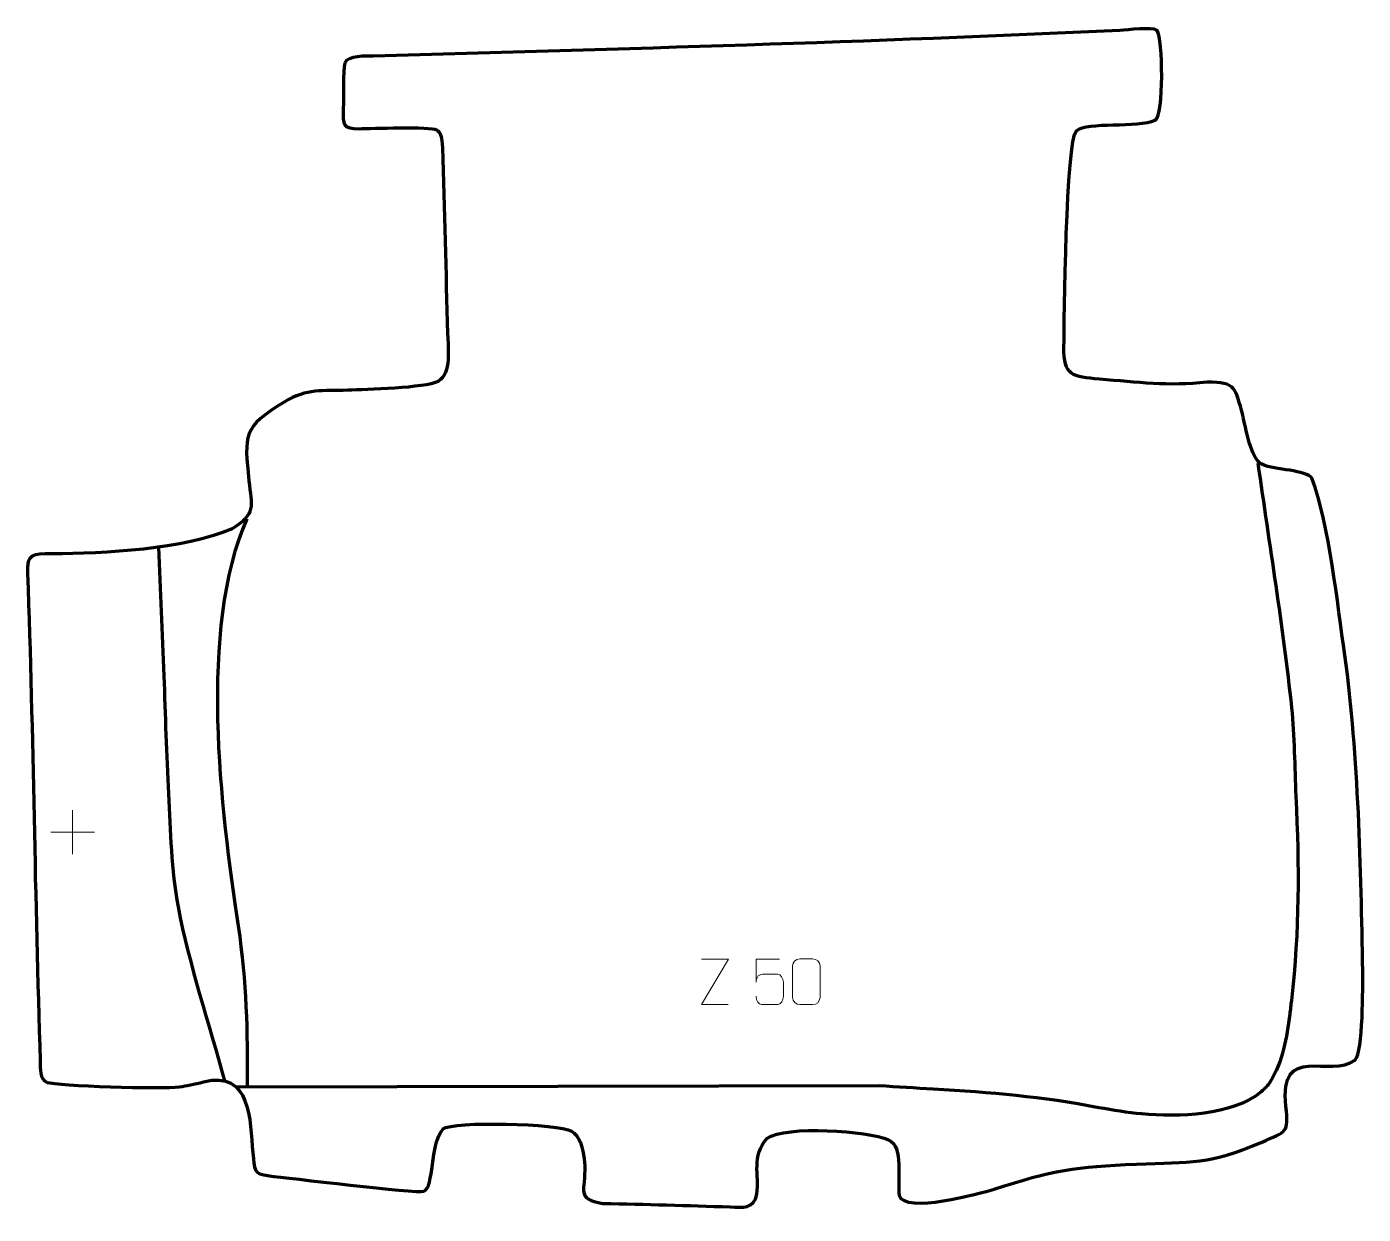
# Model space of a CAD drawing. Header units: millimetres. Extents: x -667 to 65, y 22 to 673.
import ezdxf

# ---------------------------------------------------------------- set-up
doc = ezdxf.new("R2010")
doc.units = ezdxf.units.MM
doc.header["$MEASUREMENT"] = 0
doc.layers.add('layer 2', color=7, linetype='Continuous')
doc.layers.add('layer 3', color=7, linetype='Continuous')

msp = doc.modelspace()

# ---------------------------------------------------------------- linework, layer by layer
at = {"layer": 'layer 2', "color": 140, "lineweight": 158}
for points, knots in [([(7.3564, 434.0635), (13.5017, 389.7715), (21.1162, 344.5193), (25.7544, 300.165), (25.7544, 300.165), (27.3683, 284.7317), (27.4521, 267.3577), (28.157, 251.6493), (28.157, 251.6493), (29.9219, 212.3221), (30.1716, 178.9321), (25.6913, 139.6379), (25.6913, 139.6379), (25.4084, 137.1572), (25.1186, 134.6774), (24.8275, 132.1977), (24.8275, 132.1977), (23.27, 119.0504), (20.8943, 106.5956), (14.1276, 95.0248), (14.1276, 95.0248), (12.5354, 92.7763), (11.2336, 91.4602), (9.1805, 89.6563), (9.1805, 89.6563), (-7.0628, 76.3564), (-36.2461, 75.6767), (-56.2786, 77.4818), (-56.2786, 77.4818), (-64.1781, 78.2701), (-71.9419, 79.4854), (-79.7466, 80.9154), (-79.7466, 80.9154), (-111.1341, 86.9236), (-138.9334, 89.1974), (-170.6638, 91.0739), (-170.6638, 91.0739), (-180.4231, 91.651), (-190.1861, 92.2794), (-199.9445, 92.883), (-199.9445, 92.883), (-199.9445, 92.883), (-552.5015, 92.1711), (-552.5015, 92.1711)], [0, 0, 0, 0, 0.08333333, 0.08333333, 0.08333333, 0.08333333, 0.16666667, 0.16666667, 0.16666667, 0.16666667, 0.25, 0.25, 0.25, 0.25, 0.33333333, 0.33333333, 0.33333333, 0.33333333, 0.41666667, 0.41666667, 0.41666667, 0.41666667, 0.5, 0.5, 0.5, 0.5, 0.58333333, 0.58333333, 0.58333333, 0.58333333, 0.66666667, 0.66666667, 0.66666667, 0.66666667, 0.75, 0.75, 0.75, 0.75, 0.83333333, 0.83333333, 0.83333333, 0.83333333, 1, 1, 1, 1]), ([(-546.8139, 403.5697), (-573.2852, 343.2636), (-561.2169, 244.4476), (-551.4586, 180.5067), (-551.4586, 180.5067), (-546.921, 149.1813), (-546.3827, 123.3522), (-546.5119, 92.1831)], [0, 0, 0, 0, 0.33333333, 0.33333333, 0.33333333, 0.33333333, 1, 1, 1, 1]), ([(-558.759, 95.5727), (-567.4585, 127.291), (-578.0006, 158.7374), (-584.257, 191.051), (-584.257, 191.051), (-588.0835, 211.0898), (-588.4448, 232.5993), (-589.4988, 252.9824), (-589.4988, 252.9824), (-590.654, 274.4943), (-591.213, 296.0416), (-592.0702, 317.5676), (-592.0702, 317.5676), (-593.0357, 341.0994), (-594.0051, 364.631), (-594.9688, 388.1628)], [0, 0, 0, 0, 0.2, 0.2, 0.2, 0.2, 0.4, 0.4, 0.4, 0.4, 0.6, 0.6, 0.6, 0.6, 1, 1, 1, 1])]:
    msp.add_open_spline(points, degree=3, knots=knots, dxfattribs=at)
at = {"layer": 'layer 2', "color": 250, "lineweight": 9}
for points in [[(-642.2201, 243.9103), (-642.2201, 243.9103), (-642.2201, 219.9324), (-642.2201, 219.9324)], [(-654.209, 231.9213), (-654.209, 231.9213), (-630.2311, 231.9213), (-630.2311, 231.9213)]]:
    msp.add_open_spline(points, degree=3, dxfattribs=at)
for points, knots in [([(-282.8681, 137.4319), (-282.8681, 137.4319), (-297.4871, 137.4319), (-297.4871, 137.4319), (-297.4871, 137.4319), (-297.4871, 137.4319), (-282.8438, 162.3893), (-282.8438, 162.3893), (-282.8438, 162.3893), (-282.8438, 162.3893), (-297.4871, 162.3893), (-297.4871, 162.3893)], [0, 0, 0, 0, 0.25, 0.25, 0.25, 0.25, 0.5, 0.5, 0.5, 0.5, 1, 1, 1, 1]), ([(-254.7714, 162.3654), (-254.7714, 162.3654), (-267.6231, 162.3654), (-267.6231, 162.3654), (-267.6231, 162.3654), (-267.6228, 158.1348), (-267.6228, 153.9039), (-267.6231, 149.6727), (-267.6231, 149.6727), (-267.6234, 152.9828), (-265.9924, 154.0546), (-263.1804, 154.1151), (-263.1804, 154.1151), (-260.7408, 154.1154), (-258.3013, 154.1154), (-255.8621, 154.1151), (-255.8621, 154.1151), (-254.2123, 154.1219), (-252.7374, 151.7414), (-252.7089, 149.6727), (-252.7089, 149.6727), (-252.7092, 147.0854), (-252.7092, 144.4978), (-252.7089, 141.9101), (-252.7089, 141.9101), (-252.6627, 139.9507), (-254.1621, 137.5144), (-255.788, 137.4559), (-255.788, 137.4559), (-257.7445, 137.4562), (-262.6395, 137.4562), (-264.5965, 137.4559), (-264.5965, 137.4559), (-266.442, 137.4471), (-267.5491, 139.4119), (-267.5699, 141.963)], [0, 0, 0, 0, 0.1, 0.1, 0.1, 0.1, 0.2, 0.2, 0.2, 0.2, 0.3, 0.3, 0.3, 0.3, 0.4, 0.4, 0.4, 0.4, 0.5, 0.5, 0.5, 0.5, 0.6, 0.6, 0.6, 0.6, 0.7, 0.7, 0.7, 0.7, 0.8, 0.8, 0.8, 0.8, 1, 1, 1, 1]), ([(-243.7462, 162.4099), (-241.3801, 162.4099), (-239.0136, 162.4099), (-236.6471, 162.4099), (-236.6471, 162.4099), (-234.6666, 162.4455), (-232.6406, 160.9512), (-232.6135, 158.5091), (-232.6135, 158.5091), (-232.6139, 152.7517), (-232.6139, 146.9939), (-232.6135, 141.2357), (-232.6135, 141.2357), (-232.7556, 138.9081), (-234.462, 137.4258), (-236.6471, 137.415), (-236.6471, 137.415), (-239.0195, 137.4154), (-241.3919, 137.4154), (-243.7639, 137.415), (-243.7639, 137.415), (-245.7224, 137.3094), (-247.7288, 139.1973), (-247.7174, 141.2183), (-247.7174, 141.2183), (-247.717, 146.9989), (-247.717, 152.7792), (-247.7174, 158.559), (-247.7174, 158.559), (-247.7131, 160.701), (-245.936, 162.4235), (-243.7462, 162.4099)], [0, 0, 0, 0, 0.11111111, 0.11111111, 0.11111111, 0.11111111, 0.22222222, 0.22222222, 0.22222222, 0.22222222, 0.33333333, 0.33333333, 0.33333333, 0.33333333, 0.44444444, 0.44444444, 0.44444444, 0.44444444, 0.55555556, 0.55555556, 0.55555556, 0.55555556, 0.66666667, 0.66666667, 0.66666667, 0.66666667, 0.77777778, 0.77777778, 0.77777778, 0.77777778, 1, 1, 1, 1])]:
    msp.add_open_spline(points, degree=3, knots=knots, dxfattribs=at)
at = {"layer": 'layer 3', "color": 242, "lineweight": 158}
msp.add_open_spline([(-493.0735, 653.4942), (-491.6367, 657.7049), (-480.9255, 657.173), (-477.3802, 657.2719), (-477.3802, 657.2719), (-341.4333, 661.0626), (-204.1296, 664.8772), (-68.3951, 671.3308), (-68.3951, 671.3308), (-64.0719, 671.5364), (-50.7991, 673.355), (-47.8319, 671.349), (-47.8319, 671.349), (-44.5431, 666.9352), (-44.2307, 624.9307), (-48.8849, 622.1476), (-48.8849, 622.1476), (-58.4013, 617.773), (-86.3143, 621.5661), (-92.1246, 616.3452), (-92.1246, 616.3452), (-97.9141, 611.1431), (-98.7829, 510.3236), (-98.9375, 497.9106), (-98.9375, 497.9106), (-99.1357, 481.9958), (-94.3668, 481.4674), (-79.5266, 480.2256), (-79.5266, 480.2256), (-58.2046, 478.3984), (-42.0884, 476.2401), (-20.4274, 478.464), (-20.4274, 478.464), (-4.5655, 479.1042), (-4.8156, 474.5305), (-0.9755, 460.6235), (-0.9755, 460.6235), (0.656, 454.0615), (3.2856, 436.1173), (9.8169, 433.3385), (9.8169, 433.3385), (16.4611, 430.5116), (34.1783, 430.3877), (36.9796, 425.8762), (36.9796, 425.8762), (46.7086, 399.4729), (50.7107, 357.7547), (55.0561, 328.9491), (55.0561, 328.9491), (62.6094, 272.5685), (63.8161, 212.6614), (64.7856, 155.7209), (64.7856, 155.7209), (64.8564, 147.6483), (65.0944, 111.6263), (60.6665, 107.0299), (60.6665, 107.0299), (46.9003, 96.6804), (18.8627, 116.8865), (22.6658, 81.6797), (22.6658, 81.6797), (24.2639, 66.7751), (23.2718, 68.2066), (9.1182, 61.9192), (9.1182, 61.9192), (-18.8239, 49.5641), (-29.5314, 51.2832), (-59.1616, 50.0176), (-59.1616, 50.0176), (-92.3365, 48.5204), (-105.4928, 46.5882), (-137.2085, 36.3064), (-137.2085, 36.3064), (-144.9423, 33.9758), (-186.4825, 22.4936), (-189.2633, 32.9084), (-189.2633, 32.9084), (-190.3018, 41.4155), (-186.6823, 59.3978), (-195.0293, 63.3511), (-195.0293, 63.3511), (-206.4278, 68.2183), (-251.135, 71.4094), (-261.7337, 64.0883), (-261.7337, 64.0883), (-270.2689, 54.3063), (-265.8314, 44.2248), (-267.1876, 33.436), (-267.1876, 33.436), (-268.8679, 25.2233), (-274.8513, 26.3114), (-281.9038, 26.5328), (-281.9038, 26.5328), (-305.1937, 27.3044), (-328.2583, 27.973), (-351.5587, 28.4427), (-351.5587, 28.4427), (-366.6322, 30.6919), (-361.171, 35.3691), (-361.524, 49.0581), (-361.524, 49.0581), (-362.3566, 60.1318), (-364.7168, 65.5092), (-368.8478, 68.1215), (-368.8478, 68.1215), (-375.2002, 72.1385), (-434.3781, 73.7193), (-439.1355, 69.2898), (-439.1355, 69.2898), (-446.6708, 60.7683), (-443.8539, 37.1801), (-449.7623, 35.107), (-449.7623, 35.107), (-453.7612, 33.7039), (-525.3259, 42.6656), (-534.3713, 43.5325), (-534.3713, 43.5325), (-543.8272, 44.6575), (-542.3922, 47.0596), (-543.4349, 56.2934), (-543.4349, 56.2934), (-545.0809, 73.7921), (-544.2956, 101.7451), (-570.4829, 95.0869), (-570.4829, 95.0869), (-575.6783, 93.7858), (-579.9003, 92.9278), (-583.652, 92.3863), (-583.652, 92.3863), (-592.8511, 91.0583), (-651.1331, 92.8817), (-656.212, 94.8038), (-656.212, 94.8038), (-660.5378, 96.4408), (-659.8043, 102.372), (-659.933, 106.3795), (-659.933, 106.3795), (-663.0658, 195.377), (-663.5808, 284.5496), (-666.9373, 373.6298), (-666.9373, 373.6298), (-667.3547, 384.7079), (-664.0415, 384.4968), (-653.6314, 384.4464), (-653.6314, 384.4464), (-624.5355, 384.5103), (-581.5186, 386.8692), (-554.8, 398.2154), (-554.8, 398.2154), (-541.5481, 406.1923), (-544.1444, 410.5963), (-545.5599, 424.5091), (-545.5599, 424.5091), (-548.1087, 449.5606), (-549.0844, 453.9309), (-526.2922, 467.6626), (-526.2922, 467.6626), (-513.4683, 475.3887), (-505.4375, 473.5431), (-491.355, 474.0866), (-491.355, 474.0866), (-481.2387, 474.5592), (-449.3296, 475.1984), (-441.8496, 478.9914), (-441.8496, 478.9914), (-434.5507, 483.4075), (-436.4755, 497.3655), (-436.7096, 504.9883), (-436.7096, 504.9883), (-437.7471, 538.9889), (-438.3609, 573.0844), (-439.4925, 607.058), (-439.4925, 607.058), (-439.6807, 612.7074), (-440.6831, 615.4894), (-442.7302, 616.8152), (-442.7302, 616.8152), (-445.8427, 618.8309), (-478.9875, 617.5345), (-484.8931, 617.474), (-484.8931, 617.474), (-494.4588, 617.376), (-494.0564, 619.2691), (-493.8593, 628.7153), (-493.8593, 628.7153), (-493.751, 633.9083), (-494.0035, 649.2638), (-493.0735, 653.4942)], degree=3, knots=[0, 0, 0, 0, 0.02083333, 0.02083333, 0.02083333, 0.02083333, 0.04166667, 0.04166667, 0.04166667, 0.04166667, 0.0625, 0.0625, 0.0625, 0.0625, 0.08333333, 0.08333333, 0.08333333, 0.08333333, 0.10416667, 0.10416667, 0.10416667, 0.10416667, 0.125, 0.125, 0.125, 0.125, 0.14583333, 0.14583333, 0.14583333, 0.14583333, 0.16666667, 0.16666667, 0.16666667, 0.16666667, 0.1875, 0.1875, 0.1875, 0.1875, 0.20833333, 0.20833333, 0.20833333, 0.20833333, 0.22916667, 0.22916667, 0.22916667, 0.22916667, 0.25, 0.25, 0.25, 0.25, 0.27083333, 0.27083333, 0.27083333, 0.27083333, 0.29166667, 0.29166667, 0.29166667, 0.29166667, 0.3125, 0.3125, 0.3125, 0.3125, 0.33333333, 0.33333333, 0.33333333, 0.33333333, 0.35416667, 0.35416667, 0.35416667, 0.35416667, 0.375, 0.375, 0.375, 0.375, 0.39583333, 0.39583333, 0.39583333, 0.39583333, 0.41666667, 0.41666667, 0.41666667, 0.41666667, 0.4375, 0.4375, 0.4375, 0.4375, 0.45833333, 0.45833333, 0.45833333, 0.45833333, 0.47916667, 0.47916667, 0.47916667, 0.47916667, 0.5, 0.5, 0.5, 0.5, 0.52083333, 0.52083333, 0.52083333, 0.52083333, 0.54166667, 0.54166667, 0.54166667, 0.54166667, 0.5625, 0.5625, 0.5625, 0.5625, 0.58333333, 0.58333333, 0.58333333, 0.58333333, 0.60416667, 0.60416667, 0.60416667, 0.60416667, 0.625, 0.625, 0.625, 0.625, 0.64583333, 0.64583333, 0.64583333, 0.64583333, 0.66666667, 0.66666667, 0.66666667, 0.66666667, 0.6875, 0.6875, 0.6875, 0.6875, 0.70833333, 0.70833333, 0.70833333, 0.70833333, 0.72916667, 0.72916667, 0.72916667, 0.72916667, 0.75, 0.75, 0.75, 0.75, 0.77083333, 0.77083333, 0.77083333, 0.77083333, 0.79166667, 0.79166667, 0.79166667, 0.79166667, 0.8125, 0.8125, 0.8125, 0.8125, 0.83333333, 0.83333333, 0.83333333, 0.83333333, 0.85416667, 0.85416667, 0.85416667, 0.85416667, 0.875, 0.875, 0.875, 0.875, 0.89583333, 0.89583333, 0.89583333, 0.89583333, 0.91666667, 0.91666667, 0.91666667, 0.91666667, 0.9375, 0.9375, 0.9375, 0.9375, 0.95833333, 0.95833333, 0.95833333, 0.95833333, 1, 1, 1, 1], dxfattribs=at)

doc.saveas('drawing.dxf')
